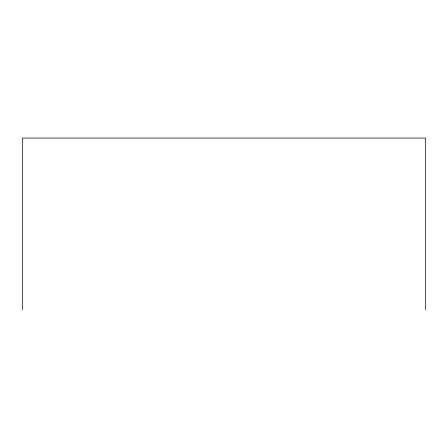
<?xml version="1.0" encoding="UTF-8"?>
<svg xmlns="http://www.w3.org/2000/svg" width="448" height="448" viewBox="0 0 448 448"><rect width="100%" height="100%" fill="white"/><g stroke="black" fill="none" stroke-linecap="round" stroke-linejoin="round"><path stroke-width="0.67" d="M425.6 309.96L425.6 138.04L22.4 138.04L22.4 309.96"/></g></svg>
